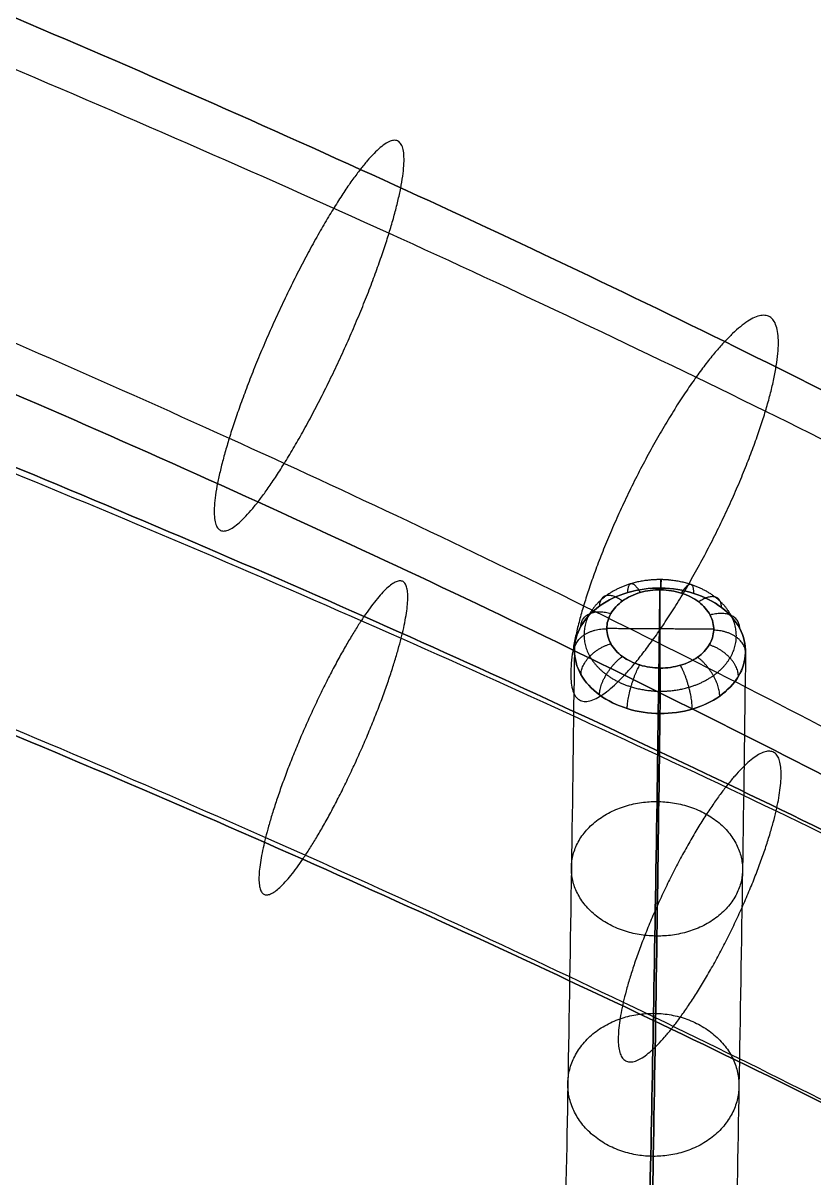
# Model space of a CAD drawing. Header units: millimetres. Extents: x -153 to 394, y -76 to 487.
# Drawn here: x 252.71 to 271.2, y 431.91 to 458.91 of the extents above; entities that cross this region are included whole.
import ezdxf

# ---------------------------------------------------------------- set-up
doc = ezdxf.new("R2010")
doc.units = ezdxf.units.MM
doc.layers.add('Livello 01', color=7, linetype='Continuous', true_color=0x000000)

msp = doc.modelspace()

# ---------------------------------------------------------------- linework, layer by layer
at = {"layer": 'Livello 01'}
for points, knots in [([(241.459, 463.529, 777.015), (244.793, 462.231, 776.693), (251.233, 459.63, 775.934), (260.465, 455.6, 774.39), (269.006, 451.567, 772.476), (276.882, 447.54, 770.195), (284.12, 443.526, 767.547), (290.747, 439.533, 764.536), (296.79, 435.57, 761.165), (302.548, 431.453, 757.252), (307.968, 427.17, 752.727), (312.991, 422.73, 747.514), (317.405, 418.336, 741.832), (319.957, 415.453, 737.754), (321.143, 414.025, 735.647)], [0, 0, 0, 0, 10.787388, 20.977006, 30.619858, 39.769758, 48.483281, 56.819516, 64.839567, 72.605784, 81.315907, 89.878097, 98.386125, 106.926362, 106.926362, 106.926362, 106.926362]), ([(321.143, 414.025, 735.647), (319.957, 415.453, 737.754), (317.405, 418.336, 741.832), (312.991, 422.73, 747.514), (307.968, 427.17, 752.727), (302.548, 431.453, 757.252), (296.79, 435.57, 761.165), (290.747, 439.533, 764.536), (284.12, 443.526, 767.547), (276.882, 447.54, 770.195), (269.006, 451.567, 772.476), (260.465, 455.6, 774.39), (251.233, 459.63, 775.934), (244.793, 462.231, 776.693), (241.459, 463.529, 777.015)], [-106.926362, -106.926362, -106.926362, -106.926362, -98.386125, -89.878097, -81.315907, -72.605784, -64.839567, -56.819516, -48.483281, -39.769758, -30.619858, -20.977006, -10.787388, 0, 0, 0, 0]), ([(241.633, 462.248, 783.967), (245.041, 460.922, 783.638), (251.633, 458.259, 782.861), (261.125, 454.116, 781.275), (269.949, 449.95, 779.298), (278.129, 445.768, 776.929), (285.688, 441.576, 774.165), (292.649, 437.383, 771.003), (299.03, 433.198, 767.445), (305.137, 428.833, 763.295), (310.904, 424.276, 758.48), (316.258, 419.543, 752.925), (320.958, 414.864, 746.874), (323.669, 411.801, 742.541), (324.926, 410.288, 740.308)], [0, 0, 0, 0, 10.787388, 20.977006, 30.619858, 39.769758, 48.483281, 56.819516, 64.839567, 72.605784, 81.315907, 89.878097, 98.386125, 106.926362, 106.926362, 106.926362, 106.926362]), ([(238.832, 457.061, 775.89), (242.099, 455.789, 775.574), (248.401, 453.244, 774.831), (257.408, 449.312, 773.325), (265.716, 445.389, 771.462), (273.353, 441.483, 769.249), (280.351, 437.602, 766.689), (286.741, 433.752, 763.786), (292.555, 429.939, 760.542), (298.085, 425.986, 756.784), (303.284, 421.876, 752.443), (308.108, 417.613, 747.438), (312.355, 413.385, 741.971), (314.821, 410.6, 738.032), (315.969, 409.218, 735.992)], [0, 0, 0, 0, 10.787388, 20.977006, 30.619858, 39.769758, 48.483281, 56.819516, 64.839567, 72.605784, 81.315907, 89.878097, 98.386125, 106.926362, 106.926362, 106.926362, 106.926362]), ([(319.751, 405.481, 740.654), (318.533, 406.949, 742.819), (315.909, 409.913, 747.012), (311.374, 414.427, 752.849), (306.22, 418.982, 758.196), (300.673, 423.366, 762.828), (294.795, 427.567, 766.822), (288.642, 431.603, 770.253), (281.92, 435.653, 773.307), (274.6, 439.711, 775.984), (266.659, 443.772, 778.284), (258.069, 447.828, 780.209), (248.801, 451.873, 781.759), (242.347, 454.48, 782.519), (239.007, 455.781, 782.842)], [-106.926362, -106.926362, -106.926362, -106.926362, -98.386125, -89.878097, -81.315907, -72.605784, -64.839567, -56.819516, -48.483281, -39.769758, -30.619858, -20.977006, -10.787388, 0, 0, 0, 0]), ([(239.007, 455.781, 782.842), (242.347, 454.48, 782.519), (248.801, 451.873, 781.759), (258.069, 447.828, 780.209), (266.659, 443.772, 778.284), (274.6, 439.711, 775.984), (281.92, 435.653, 773.307), (288.642, 431.603, 770.253), (294.795, 427.567, 766.822), (300.673, 423.366, 762.828), (306.22, 418.982, 758.196), (311.374, 414.427, 752.849), (315.909, 409.913, 747.012), (318.533, 406.949, 742.819), (319.751, 405.481, 740.654)], [0, 0, 0, 0, 10.787388, 20.977006, 30.619858, 39.769758, 48.483281, 56.819516, 64.839567, 72.605784, 81.315907, 89.878097, 98.386125, 106.926362, 106.926362, 106.926362, 106.926362]), ([(321.161, 404.688, 742.72), (319.975, 406.08, 744.821), (317.42, 408.889, 748.886), (313.007, 413.168, 754.545), (307.987, 417.489, 759.734), (302.574, 421.655, 764.237), (296.825, 425.658, 768.131), (290.792, 429.513, 771.485), (284.176, 433.397, 774.481), (276.949, 437.302, 777.116), (269.083, 441.221, 779.389), (260.552, 445.147, 781.295), (251.325, 449.072, 782.834), (244.888, 451.606, 783.591), (241.553, 452.871, 783.913)], [-106.538359, -106.538359, -106.538359, -106.538359, -98.045377, -89.584483, -81.068498, -72.402808, -64.673093, -56.687188, -48.382214, -39.696631, -30.571014, -20.948544, -10.77524, 0, 0, 0, 0]), ([(241.553, 452.871, 783.913), (244.888, 451.606, 783.591), (251.325, 449.072, 782.834), (260.552, 445.147, 781.295), (269.083, 441.221, 779.389), (276.949, 437.302, 777.116), (284.176, 433.397, 774.481), (290.792, 429.513, 771.485), (296.825, 425.658, 768.131), (302.574, 421.655, 764.237), (307.987, 417.489, 759.734), (313.007, 413.168, 754.545), (317.42, 408.889, 748.886), (319.975, 406.08, 744.821), (321.161, 404.688, 742.72)], [0, 0, 0, 0, 10.77524, 20.948544, 30.571014, 39.696631, 48.382214, 56.687188, 64.673093, 72.402808, 81.068498, 89.584483, 98.045377, 106.538359, 106.538359, 106.538359, 106.538359]), ([(241.974, 452.546, 789.545), (245.373, 451.256, 789.216), (251.949, 448.668, 788.444), (261.41, 444.643, 786.866), (270.196, 440.601, 784.903), (278.335, 436.545, 782.552), (285.849, 432.485, 779.811), (292.762, 428.426, 776.679), (299.095, 424.379, 773.157), (305.151, 420.161, 769.053), (310.868, 415.758, 764.293), (316.176, 411.187, 758.801), (320.837, 406.666, 752.817), (323.527, 403.705, 748.531), (324.774, 402.242, 746.321)], [0, 0, 0, 0, 10.77524, 20.948544, 30.571014, 39.696631, 48.382214, 56.687188, 64.673093, 72.402808, 81.068498, 89.584483, 98.045377, 106.538359, 106.538359, 106.538359, 106.538359]), ([(239.535, 447.589, 783.758), (242.824, 446.341, 783.441), (249.171, 443.842, 782.695), (258.254, 439.978, 781.179), (266.639, 436.12, 779.304), (274.357, 432.274, 777.074), (281.435, 428.448, 774.49), (287.905, 424.648, 771.557), (293.798, 420.881, 768.277), (299.406, 416.973, 764.474), (304.682, 412.909, 760.077), (309.578, 408.691, 755.008), (313.887, 404.509, 749.473), (316.386, 401.758, 745.488), (317.549, 400.393, 743.426)], [0, 0, 0, 0, 10.77524, 20.948544, 30.571014, 39.696631, 48.382214, 56.687188, 64.673093, 72.402808, 81.068498, 89.584483, 98.045377, 106.538359, 106.538359, 106.538359, 106.538359]), ([(239.955, 447.264, 789.39), (243.309, 445.991, 789.066), (249.794, 443.438, 788.305), (259.112, 439.475, 786.75), (267.752, 435.499, 784.819), (275.743, 431.517, 782.509), (283.108, 427.535, 779.82), (289.875, 423.561, 776.752), (296.067, 419.602, 773.303), (301.983, 415.479, 769.29), (307.564, 411.178, 764.636), (312.747, 406.711, 759.264), (317.304, 402.286, 753.404), (319.938, 399.383, 749.197), (321.161, 397.946, 747.026)], [0, 0, 0, 0, 10.77524, 20.948544, 30.571014, 39.696631, 48.382214, 56.687188, 64.673093, 72.402808, 81.068498, 89.584483, 98.045377, 106.538359, 106.538359, 106.538359, 106.538359]), ([(321.161, 397.946, 747.026), (319.938, 399.383, 749.197), (317.304, 402.286, 753.404), (312.747, 406.711, 759.264), (307.564, 411.178, 764.636), (301.983, 415.479, 769.29), (296.067, 419.602, 773.303), (289.875, 423.561, 776.752), (283.108, 427.535, 779.82), (275.743, 431.517, 782.509), (267.752, 435.499, 784.819), (259.112, 439.475, 786.75), (249.794, 443.438, 788.305), (243.309, 445.991, 789.066), (239.955, 447.264, 789.39)], [-106.538359, -106.538359, -106.538359, -106.538359, -98.045377, -89.584483, -81.068498, -72.402808, -64.673093, -56.687188, -48.382214, -39.696631, -30.571014, -20.948544, -10.77524, 0, 0, 0, 0]), ([(267.597, 442.768, 783.027), (267.336, 442.77, 783.028), (267.074, 442.809, 782.995), (266.833, 442.884, 782.928), (266.591, 442.959, 782.862), (266.369, 443.068, 782.763), (265.999, 443.341, 782.514), (265.851, 443.505, 782.364), (265.65, 443.86, 782.037), (265.598, 444.052, 781.86), (265.597, 444.244, 781.683), (265.597, 444.437, 781.503), (265.649, 444.631, 781.323), (265.852, 444.987, 780.991), (266.002, 445.15, 780.838), (266.377, 445.421, 780.583), (266.602, 445.528, 780.481), (266.846, 445.599, 780.412), (267.084, 445.669, 780.345), (267.341, 445.704, 780.309), (267.597, 445.702, 780.308)], [-7.853867, -7.853867, -7.853867, -7.853867, -7.363643, -7.363643, -7.363643, -6.873435, -6.873435, -6.383223, -6.383223, -5.893015, -5.893015, -5.893015, -5.397972, -5.397972, -4.902924, -4.902924, -4.407872, -4.407872, -4.407872, -3.926927, -3.926927, -3.926927, -3.926927]), ([(267.62, 445.702, 780.308), (267.356, 445.706, 780.307), (266.827, 445.635, 780.379), (266.152, 445.313, 780.685), (265.702, 444.824, 781.143), (265.545, 444.246, 781.681), (265.703, 443.668, 782.215), (266.148, 443.178, 782.664), (266.813, 442.849, 782.961), (267.336, 442.77, 783.028), (267.597, 442.768, 783.027)], [3.912997, 3.912997, 3.912997, 3.912997, 4.407995, 4.902992, 5.39799, 5.892987, 6.383207, 6.873427, 7.363647, 7.853867, 7.853867, 7.853867, 7.853867]), ([(267.597, 445.702, 780.308), (267.575, 443.964, 778.414), (267.527, 440.467, 774.297), (267.448, 435.66, 767.611), (267.362, 431.31, 760.329), (267.301, 428.832, 755.25), (267.27, 427.705, 752.667)], [0, 0, 0, 0, 7.71614, 16.20767, 24.699201, 33.160335, 33.160335, 33.160335, 33.160335]), ([(267.27, 427.705, 752.667), (267.301, 428.832, 755.25), (267.362, 431.31, 760.329), (267.448, 435.66, 767.611), (267.527, 440.467, 774.297), (267.575, 443.964, 778.414), (267.597, 445.702, 780.308)], [-33.160335, -33.160335, -33.160335, -33.160335, -24.699201, -16.20767, -7.71614, 0, 0, 0, 0]), ([(267.597, 442.768, 783.027), (267.855, 442.767, 783.025), (268.37, 442.838, 782.953), (269.029, 443.15, 782.656), (269.477, 443.623, 782.212), (269.648, 444.191, 781.684), (269.51, 444.771, 781.148), (269.074, 445.272, 780.689), (268.41, 445.613, 780.381), (267.883, 445.698, 780.308), (267.62, 445.702, 780.308)], [-0.000022, -0.000022, -0.000022, -0.000022, 0.483261, 0.966545, 1.449828, 1.933112, 2.428083, 2.923055, 3.418026, 3.912997, 3.912997, 3.912997, 3.912997]), ([(267.62, 445.702, 780.308), (267.883, 445.698, 780.308), (268.147, 445.656, 780.344), (268.632, 445.5, 780.483), (268.853, 445.386, 780.586), (269.22, 445.105, 780.842), (269.365, 444.938, 780.995), (269.557, 444.576, 781.328), (269.603, 444.381, 781.508), (269.597, 444.188, 781.688), (269.59, 443.999, 781.863), (269.534, 443.811, 782.037), (269.328, 443.466, 782.36), (269.179, 443.308, 782.508), (268.81, 443.046, 782.755), (268.59, 442.942, 782.854), (268.113, 442.802, 782.989), (267.855, 442.767, 783.025), (267.597, 442.768, 783.027)], [-3.912997, -3.912997, -3.912997, -3.912997, -3.417949, -3.417949, -2.922902, -2.922902, -2.427857, -2.427857, -1.932818, -1.932818, -1.932818, -1.449616, -1.449616, -0.966403, -0.966403, -0.483196, -0.483196, 0.000022, 0.000022, 0.000022, 0.000022]), ([(267.618, 445.661, 781.364), (267.453, 445.663, 781.363), (267.287, 445.641, 781.386), (266.981, 445.552, 781.472), (266.841, 445.485, 781.536), (266.607, 445.317, 781.696), (266.513, 445.215, 781.792), (266.386, 444.993, 782), (266.353, 444.872, 782.113), (266.354, 444.752, 782.225), (266.354, 444.632, 782.337), (266.387, 444.513, 782.448), (266.512, 444.291, 782.653), (266.605, 444.189, 782.747), (266.836, 444.019, 782.903), (266.975, 443.951, 782.965), (267.277, 443.857, 783.048), (267.44, 443.833, 783.069), (267.604, 443.832, 783.068)], [3.912997, 3.912997, 3.912997, 3.912997, 4.408022, 4.408022, 4.90305, 4.90305, 5.398078, 5.398078, 5.893103, 5.893103, 5.893103, 6.383292, 6.383292, 6.873483, 6.873483, 7.363668, 7.363668, 7.853867, 7.853867, 7.853867, 7.853867]), ([(267.604, 443.832, 783.068), (267.44, 443.833, 783.069), (267.113, 443.882, 783.027), (266.698, 444.087, 782.84), (266.42, 444.393, 782.559), (266.321, 444.753, 782.225), (266.419, 445.114, 781.888), (266.7, 445.418, 781.6), (267.122, 445.619, 781.408), (267.453, 445.663, 781.363), (267.618, 445.661, 781.364)], [-7.853867, -7.853867, -7.853867, -7.853867, -7.363647, -6.873427, -6.383207, -5.892987, -5.39799, -4.902992, -4.407995, -3.912997, -3.912997, -3.912997, -3.912997]), ([(267.618, 445.661, 781.364), (267.783, 445.659, 781.364), (268.112, 445.605, 781.409), (268.527, 445.393, 781.603), (268.799, 445.08, 781.891), (268.886, 444.719, 782.226), (268.778, 444.365, 782.557), (268.499, 444.07, 782.836), (268.087, 443.875, 783.022), (267.765, 443.831, 783.067), (267.604, 443.832, 783.068)], [-3.912997, -3.912997, -3.912997, -3.912997, -3.418026, -2.923055, -2.428083, -1.933112, -1.449828, -0.966545, -0.483261, 0.000022, 0.000022, 0.000022, 0.000022]), ([(267.604, 443.832, 783.068), (267.765, 443.831, 783.067), (267.926, 443.853, 783.045), (268.224, 443.94, 782.96), (268.361, 444.005, 782.898), (268.592, 444.168, 782.743), (268.685, 444.267, 782.65), (268.814, 444.482, 782.448), (268.849, 444.599, 782.339), (268.853, 444.717, 782.229), (268.857, 444.838, 782.116), (268.828, 444.959, 782.003), (268.708, 445.185, 781.795), (268.618, 445.289, 781.699), (268.388, 445.464, 781.538), (268.25, 445.535, 781.474), (267.947, 445.632, 781.387), (267.783, 445.659, 781.364), (267.618, 445.661, 781.364)], [-0.000022, -0.000022, -0.000022, -0.000022, 0.483193, 0.483193, 0.966397, 0.966397, 1.449612, 1.449612, 1.932817, 1.932817, 1.932817, 2.42786, 2.42786, 2.922907, 2.922907, 3.417952, 3.417952, 3.912997, 3.912997, 3.912997, 3.912997]), ([(265.597, 444.247, 781.68), (265.575, 442.472, 779.747), (265.525, 438.903, 775.545), (265.445, 434, 768.725), (265.357, 429.564, 761.299), (265.295, 427.037, 756.119), (265.264, 425.887, 753.485)], [0.750185, 0.750185, 0.750185, 0.750185, 8.623911, 17.278803, 25.933696, 34.557607, 34.557607, 34.557607, 34.557607]), ([(269.597, 444.223, 781.655), (269.575, 442.448, 779.721), (269.525, 438.878, 775.518), (269.445, 433.973, 768.695), (269.357, 429.535, 761.266), (269.295, 427.007, 756.085), (269.263, 425.857, 753.45)], [0.750089, 0.750089, 0.750089, 0.750089, 8.623911, 17.278803, 25.933696, 34.557607, 34.557607, 34.557607, 34.557607]), ([(267.257, 424.039, 754.268), (267.289, 425.212, 756.954), (267.352, 427.789, 762.236), (267.442, 432.313, 769.809), (267.524, 437.314, 776.767), (267.574, 440.956, 781.053), (267.597, 442.768, 783.027)], [-34.504083, -34.504083, -34.504083, -34.504083, -25.704866, -16.874038, -8.043209, 0, 0, 0, 0]), ([(267.597, 442.768, 783.027), (267.574, 440.956, 781.053), (267.524, 437.314, 776.767), (267.442, 432.313, 769.809), (267.352, 427.789, 762.236), (267.289, 425.212, 756.954), (267.257, 424.039, 754.268)], [0, 0, 0, 0, 8.043209, 16.874038, 25.704866, 34.504083, 34.504083, 34.504083, 34.504083])]:
    msp.add_open_spline(points, degree=3, knots=knots, dxfattribs=at)
for points, weights, degree, knots in [([(258.201, 447.715, 780.098), (260.069, 450.111, 784.069), (261.266, 453.998, 781.16), (262.462, 457.885, 778.252), (260.594, 455.489, 774.281)], [1, 0.707106781187, 1, 0.707106781187, 1], 2, [15.707963, 15.707963, 15.707963, 23.561945, 23.561945, 31.415927, 31.415927, 31.415927]), ([(260.594, 455.489, 774.281), (258.726, 453.092, 770.31), (257.53, 449.205, 773.219), (256.333, 445.318, 776.128), (258.201, 447.715, 780.098)], [1, 0.707106781187, 1, 0.707106781187, 1], 2, [0, 0, 0, 7.853982, 7.853982, 15.707963, 15.707963, 15.707963]), ([(266.767, 443.665, 778.166), (268.893, 445.94, 782.079), (270.064, 449.839, 779.176), (271.235, 453.737, 776.273), (269.11, 451.463, 772.36)], [1, 0.707106781187, 1, 0.707106781187, 1], 2, [15.707963, 15.707963, 15.707963, 23.561945, 23.561945, 31.415927, 31.415927, 31.415927]), ([(269.11, 451.463, 772.36), (266.984, 449.188, 768.448), (265.813, 445.289, 771.351), (264.642, 441.39, 774.253), (266.767, 443.665, 778.166)], [1, 0.707106781187, 1, 0.707106781187, 1], 2, [0, 0, 0, 7.853982, 7.853982, 15.707963, 15.707963, 15.707963]), ([(259.248, 439.362, 786.639), (260.833, 441.691, 789.479), (261.55, 444.528, 786.753), (262.267, 447.366, 784.026), (260.682, 445.038, 781.186)], [1, 0.707106781187, 1, 0.707106781187, 1], 2, [0, 0, 0, 6.283185, 6.283185, 12.566371, 12.566371, 12.566371]), ([(267.622, 445.899, 780.844), (267.387, 445.902, 780.844), (266.916, 445.84, 780.907), (266.316, 445.554, 781.18), (265.915, 445.12, 781.588), (265.775, 444.606, 782.068), (265.915, 444.092, 782.544), (266.311, 443.657, 782.944), (266.903, 443.363, 783.21), (267.369, 443.293, 783.27), (267.602, 443.291, 783.269)], [0.854864950641, 0.85486842204, 0.854805115937, 0.854515015123, 0.854077074248, 0.853563132878, 0.853053915242, 0.852625474262, 0.85233902348, 0.852270081177, 0.852268723397], 3, [3.912997, 3.912997, 3.912997, 3.912997, 4.407995, 4.902992, 5.39799, 5.892987, 6.383207, 6.873427, 7.363647, 7.853867, 7.853867, 7.853867, 7.853867]), ([(267.602, 443.291, 783.269), (267.831, 443.29, 783.267), (268.291, 443.353, 783.203), (268.878, 443.632, 782.937), (269.276, 444.053, 782.541), (269.428, 444.558, 782.07), (269.304, 445.073, 781.593), (268.916, 445.518, 781.183), (268.325, 445.82, 780.909), (267.856, 445.896, 780.844), (267.622, 445.899, 780.844)], [0.852268723397, 0.85226721663, 0.852328537991, 0.852599924511, 0.853012971985, 0.853512814312, 0.854027687407, 0.854476813153, 0.854784295525, 0.854861479424, 0.854864950641], 3, [-0.000022, -0.000022, -0.000022, -0.000022, 0.483261, 0.966545, 1.449828, 1.933112, 2.428083, 2.923055, 3.418026, 3.912997, 3.912997, 3.912997, 3.912997]), ([(260.682, 445.038, 781.186), (259.097, 442.71, 778.346), (258.38, 439.872, 781.072), (257.663, 437.034, 783.799), (259.248, 439.362, 786.639)], [1, 0.707106781187, 1, 0.707106781187, 1], 2, [12.566371, 12.566371, 12.566371, 18.849556, 18.849556, 25.132741, 25.132741, 25.132741]), ([(267.864, 435.393, 784.699), (269.649, 437.628, 787.495), (270.312, 440.491, 784.781), (270.974, 443.355, 782.068), (269.189, 441.119, 779.272)], [1, 0.707106781187, 1, 0.707106781187, 1], 2, [0, 0, 0, 6.283185, 6.283185, 12.566371, 12.566371, 12.566371]), ([(269.189, 441.119, 779.272), (267.403, 438.883, 776.477), (266.741, 436.02, 779.191), (266.078, 433.157, 781.904), (267.864, 435.393, 784.699)], [1, 0.707106781187, 1, 0.707106781187, 1], 2, [12.566371, 12.566371, 12.566371, 18.849556, 18.849556, 25.132741, 25.132741, 25.132741]), ([(267.525, 437.566, 776.903), (265.525, 437.578, 776.917), (265.527, 439.151, 775.682), (265.528, 440.724, 774.446), (267.528, 440.712, 774.433)], [1, 0.707106781187, 1, 0.707106781909, 0.999999998555], 2, [0, 0, 0, 3.141593, 3.141593, 6.283185, 6.283185, 6.283185]), ([(267.528, 440.712, 774.433), (269.528, 440.699, 774.419), (269.527, 439.126, 775.654), (269.525, 437.553, 776.889), (267.525, 437.566, 776.903)], [1.00000000144, 0.707106780464, 1, 0.707106781187, 1], 2, [6.283185, 6.283185, 6.283185, 9.424778, 9.424778, 12.566371, 12.566371, 12.566371]), ([(267.441, 432.417, 769.74), (265.441, 432.43, 769.755), (265.444, 434.102, 768.658), (265.447, 435.774, 767.56), (267.447, 435.761, 767.545)], [1, 0.707106781187, 1, 0.707106781668, 0.999999999037], 2, [0, 0, 0, 3.141593, 3.141593, 6.283185, 6.283185, 6.283185]), ([(267.447, 435.761, 767.545), (269.447, 435.747, 767.53), (269.444, 434.075, 768.628), (269.441, 432.403, 769.726), (267.441, 432.417, 769.74)], [1.00000000096, 0.707106780705, 1, 0.707106781187, 1], 2, [6.283185, 6.283185, 6.283185, 9.424778, 9.424778, 12.566371, 12.566371, 12.566371])]:
    msp.add_rational_spline(points, weights, degree=degree, knots=knots, dxfattribs=at)
for points, weights in [([(266.846, 445.599, 780.412), (266.855, 446.104, 780.96), (267.134, 445.597, 781.429)], [1, 0.709545184654, 1]), ([(267.618, 445.661, 781.364), (267.626, 446.205, 780.856), (267.62, 445.702, 780.308)], [1, 0.709729901281, 1]), ([(267.62, 445.702, 780.308), (267.626, 446.205, 780.856), (267.618, 445.661, 781.364)], [1, 0.709729901281, 1]), ([(268.389, 445.578, 780.414), (268.394, 446.082, 780.962), (268.099, 445.583, 781.43)], [1, 0.709504688875, 1]), ([(266.189, 445.285, 780.71), (266.199, 445.792, 781.258), (266.724, 445.401, 781.616)], [1, 0.708980750226, 1]), ([(269.036, 445.246, 780.714), (269.04, 445.752, 781.262), (268.503, 445.376, 781.618)], [1, 0.708906411847, 1]), ([(265.75, 444.809, 781.157), (265.759, 445.318, 781.705), (266.449, 445.104, 781.896)], [1, 0.708128262071, 1]), ([(269.461, 444.757, 781.162), (269.465, 445.267, 781.709), (268.768, 445.072, 781.899)], [1, 0.708032097463, 1]), ([(265.597, 444.244, 781.683), (265.604, 444.755, 782.231), (266.354, 444.752, 782.225)], [1, 0.707123981446, 1]), ([(269.597, 444.188, 781.688), (269.603, 444.699, 782.236), (268.853, 444.717, 782.229)], [1, 0.707021210553, 1]), ([(265.751, 443.682, 782.201), (265.755, 444.195, 782.752), (266.45, 444.402, 782.55)], [1, 0.706134206416, 1]), ([(269.431, 443.638, 782.199), (269.439, 444.151, 782.75), (268.75, 444.374, 782.549)], [1, 0.706053543199, 1]), ([(266.184, 443.205, 782.638), (266.188, 443.717, 783.192), (266.721, 444.104, 782.825)], [1, 0.70529827859, 1]), ([(268.994, 443.177, 782.631), (269.003, 443.689, 783.185), (268.477, 444.087, 782.82)], [1, 0.70524706934, 1]), ([(266.833, 442.884, 782.928), (266.837, 443.395, 783.484), (267.126, 443.904, 783.006)], [1, 0.704739059402, 1]), ([(267.597, 442.768, 783.027), (267.604, 443.279, 783.583), (267.604, 443.832, 783.068)], [1, 0.704537446794, 1]), ([(267.604, 443.832, 783.068), (267.604, 443.279, 783.583), (267.597, 442.768, 783.027)], [1, 0.704537446794, 1]), ([(268.351, 442.872, 782.922), (268.36, 443.383, 783.477), (268.075, 443.897, 783.002)], [1, 0.704716877475, 1])]:
    msp.add_rational_spline(points, weights, degree=2, dxfattribs=at)
for points, degree in [([(267.597, 445.702, 780.308), (267.605, 445.702, 780.308), (267.612, 445.702, 780.308), (267.62, 445.702, 780.308)], 3), ([(267.605, 443.832, 783.068), (267.605, 444.746, 782.216), (267.605, 445.661, 781.364)], 2), ([(268.854, 444.739, 782.208), (267.604, 444.747, 782.216), (266.354, 444.754, 782.224)], 2)]:
    msp.add_open_spline(points, degree=degree, dxfattribs=at)

doc.saveas('drawing.dxf')
